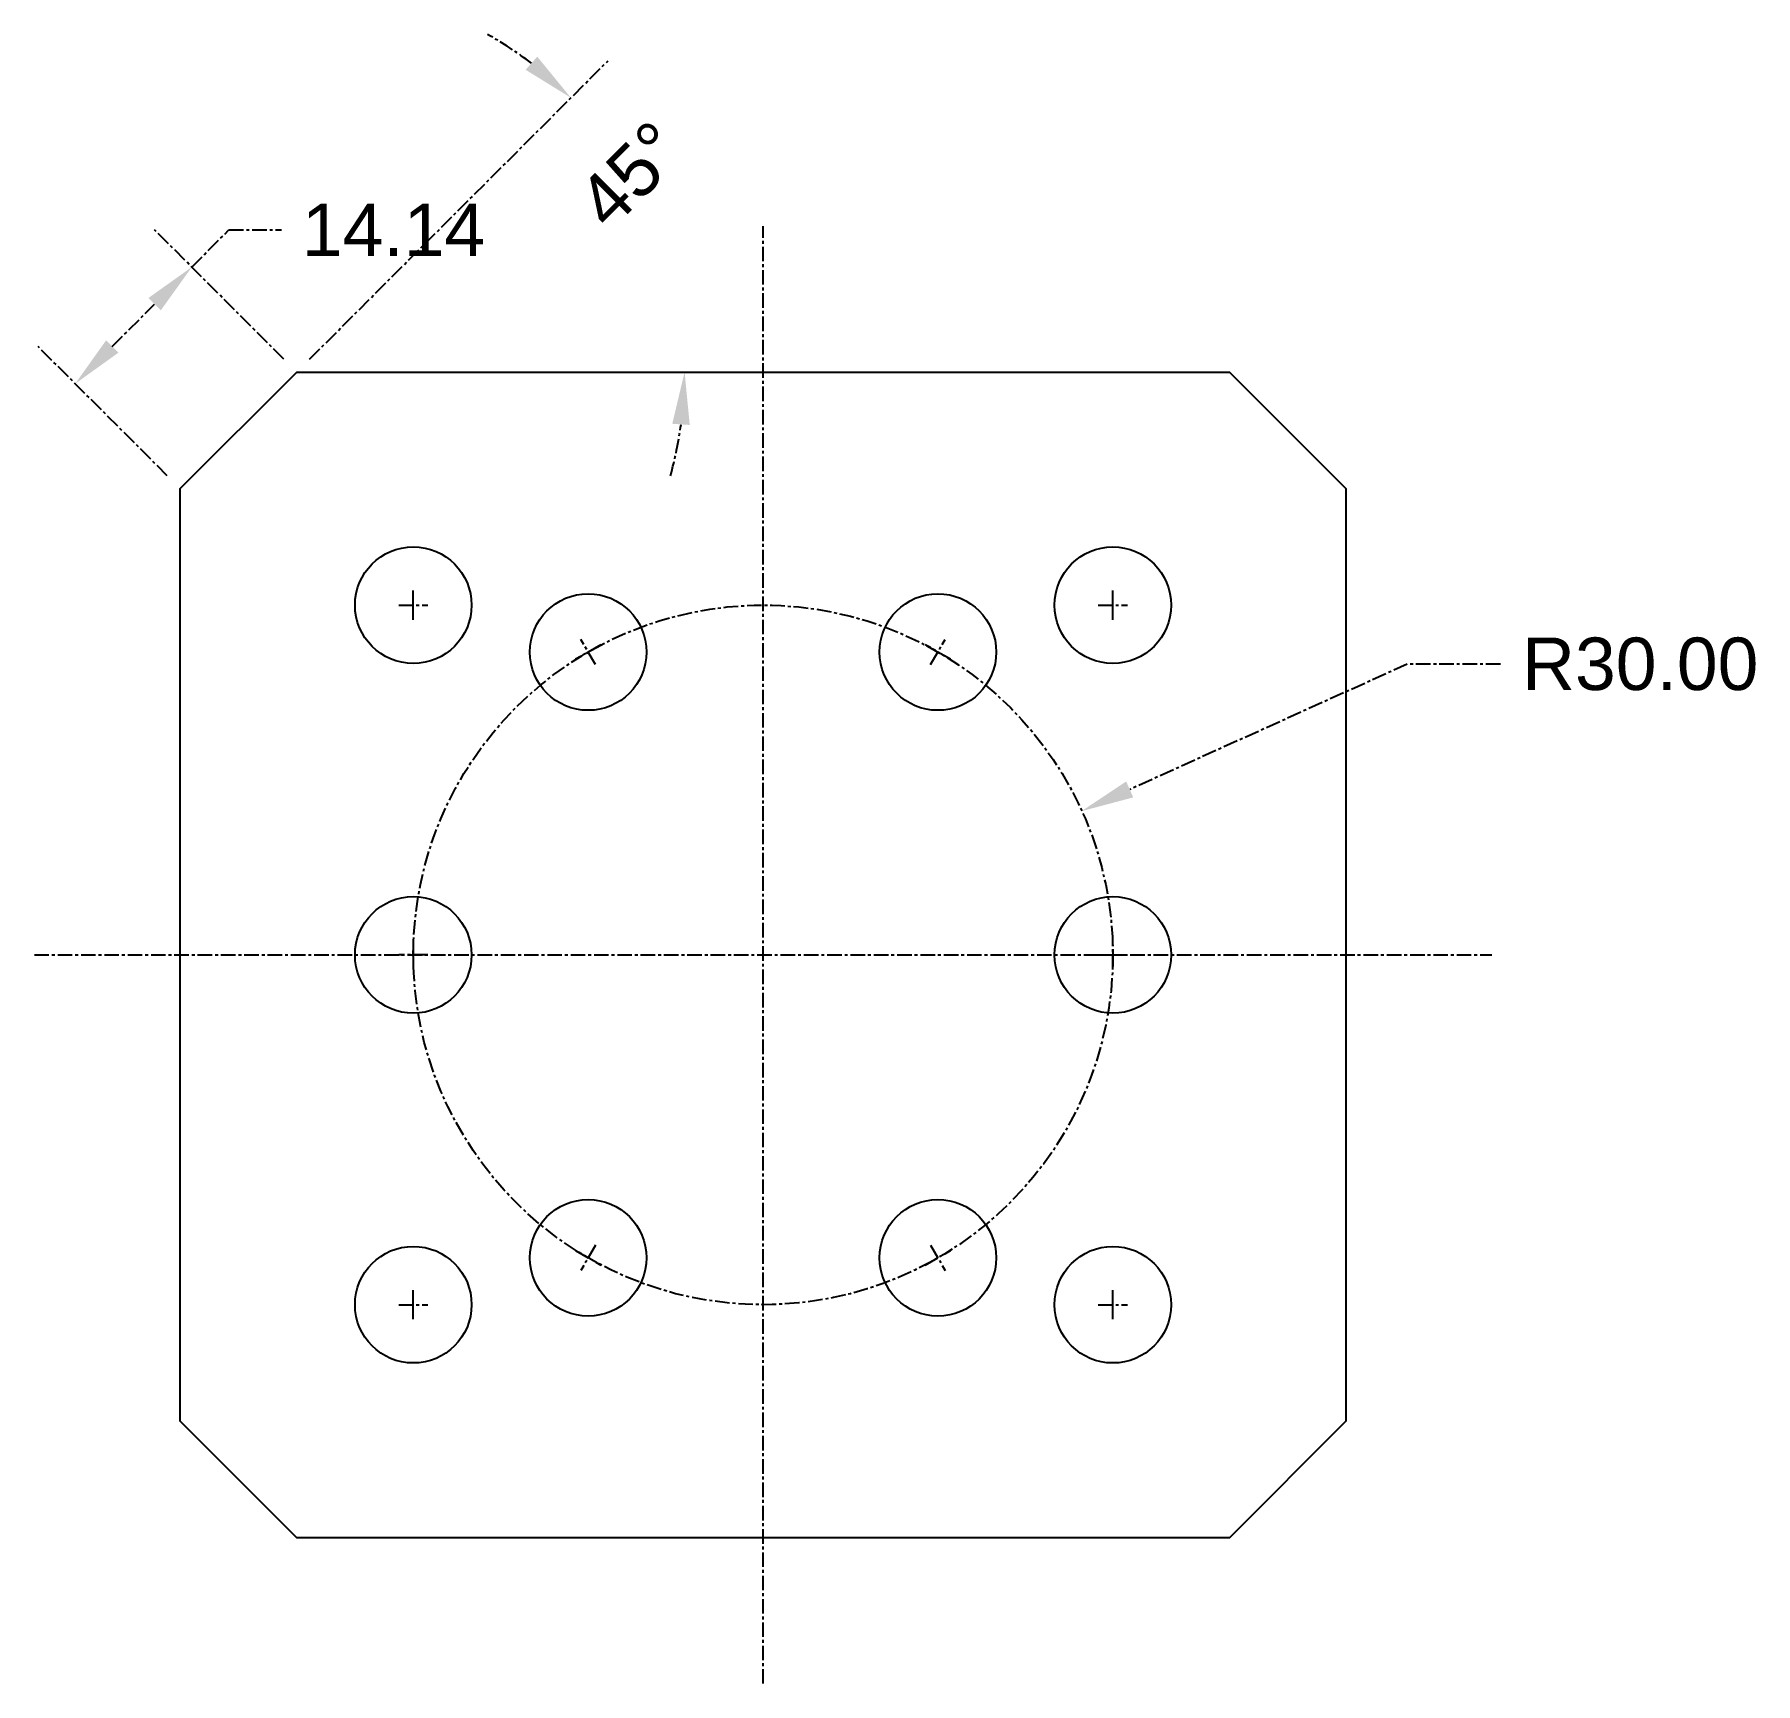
# Model space of a CAD drawing. Header units: millimetres. Extents: x 38 to 185, y 38 to 179.
import ezdxf

# ---------------------------------------------------------------- set-up
doc = ezdxf.new("R2010")
doc.units = ezdxf.units.MM
doc.header["$MEASUREMENT"] = 0
doc.linetypes.add('CENTER', pattern=[2, 1.25, -0.25, 0.25, -0.25])
for name, color, linetype in [('Annotations', 6, 'CENTER'), ('Centerline', 5, 'CENTER'), ('Object', 7, 'Continuous')]:
    doc.layers.add(name, color=color, linetype=linetype)
doc.styles.get("Standard").update_dxf_attribs({"font": 'arial.ttf'})
doc.dimstyles.get("Standard").update_dxf_attribs({"dimscale": 25, "dimtxt": 0.18, "dimasz": 0.18, "dimexe": 0.18, "dimexo": 0.0625, "dimgap": 0.09, "dimtad": 0, "dimtih": 1, "dimtoh": 1, "dimzin": 0, "dimdsep": 46, "dimtxsty": 'Standard', "dimcen": 2.5, "dimadec": 0, "dimazin": 0, "dimtfac": 1, "dimtdec": 4, "dimtofl": 0, "dimtmove": 0, "dimatfit": 3, "dimfxl": 1, "dimtolj": 1, "dimtzin": 0, "dimarcsym": 0})

# ---------------------------------------------------------------- blocks, each defined once
blk = doc.blocks.new('*D1')
at = {"layer": 'Annotations', "color": 0}
for p, q in [((100, 37.5), (100, 162.5)), ((37.5, 100), (162.5, 100))]:
    blk.add_line(p, q, dxfattribs=at)
at = {"layer": 'Annotations', "color": 0, "lineweight": -2}
for p, q in [((155.25, 124.94), (131.45, 114.19)), ((163.25, 124.94), (155.25, 124.94))]:
    blk.add_line(p, q, dxfattribs=at)
at = {"layer": 'Annotations', "color": 0}
blk.add_solid([(131.14, 114.88), (131.75, 113.51), (127.34, 112.34)], dxfattribs=at)
at = {"layer": 'Defpoints', "color": 0}
for p in [(127.34, 112.34), (100, 100)]:
    blk.add_point(p, dxfattribs=at)
at = {"layer": 'Annotations', "color": 0, "insert": (175.24, 124.94), "char_height": 4.5, "attachment_point": 5}
blk.add_mtext('\\A1;R30.00', dxfattribs=at)
blk = doc.blocks.new('*D2')
at = {"layer": 'Annotations', "color": 0, "lineweight": -2}
for p, q in [((58.9, 151.1), (47.81, 162.19)), ((51, 159), (54.18, 162.19)), ((54.18, 162.19), (58.68, 162.19)), ((44.18, 152.19), (47.81, 155.82)), ((48.9, 141.1), (37.81, 152.19))]:
    blk.add_line(p, q, dxfattribs=at)
at = {"layer": 'Annotations', "color": 0}
for points in [[(48.34, 155.29), (47.28, 156.35), (51, 159)], [(43.65, 152.72), (44.71, 151.66), (41, 149)]]:
    blk.add_solid(points, dxfattribs=at)
at = {"layer": 'Defpoints', "color": 0}
for p in [(51, 159), (60, 150), (50, 140)]:
    blk.add_point(p, dxfattribs=at)
at = {"layer": 'Annotations', "color": 0, "insert": (68.3, 162.19), "char_height": 4.5, "attachment_point": 5}
blk.add_mtext('\\A1;14.14', dxfattribs=at)
blk = doc.blocks.new('*D3')
at = {"layer": 'Annotations', "color": 0, "lineweight": -2}
blk.add_line((61.1, 151.1), (86.7, 176.7), dxfattribs=at)
for start, end in [(52.7565, 60.5131), (344.4869, 352.2435)]:
    blk.add_arc((60, 150), 33.27, start, end, dxfattribs=at)
at = {"layer": 'Annotations', "color": 0}
for points in [[(79.64, 175.92), (80.63, 177.05), (83.52, 173.52)], [(93.71, 145.46), (92.21, 145.56), (93.27, 150)]]:
    blk.add_solid(points, dxfattribs=at)
at = {"layer": 'Defpoints', "color": 0}
for p in [(92.13, 158.61), (60, 150), (60, 150), (140, 150), (50, 140)]:
    blk.add_point(p, dxfattribs=at)
at = {"layer": 'Annotations', "color": 0, "insert": (88.64, 166.92), "char_height": 4.5, "attachment_point": 5, "rotation": 45}
blk.add_mtext('\\A1;45%%d', dxfattribs=at)

msp = doc.modelspace()

# ---------------------------------------------------------------- linework, layer by layer
at = {"layer": 'Annotations'}
for p, q in [((68.75, 130), (71.25, 130)), ((128.75, 130), (131.25, 130)), ((85.625, 124.898), (84.375, 127.063)), ((114.375, 124.898), (115.625, 127.063)), ((86.083, 126.606), (83.917, 125.356)), ((116.083, 125.356), (113.917, 126.606)), ((70, 101.25), (70, 98.75)), ((130, 98.75), (130, 101.25)), ((71.25, 100), (68.75, 100)), ((128.75, 100), (131.25, 100)), ((83.917, 74.644), (86.083, 73.394)), ((85.625, 75.102), (84.375, 72.937)), ((113.917, 73.394), (116.083, 74.644)), ((114.375, 75.102), (115.625, 72.937)), ((68.75, 70), (71.25, 70)), ((128.75, 70), (131.25, 70))]:
    msp.add_line(p, q, dxfattribs=at)
at = {"layer": 'Centerline'}
msp.add_circle((100, 100), 30, dxfattribs=at)
at = {"layer": 'Object'}
for p, q in [((70, 128.75), (70, 131.25)), ((130, 128.75), (130, 131.25)), ((70, 68.75), (70, 71.25)), ((130, 68.75), (130, 71.25))]:
    msp.add_line(p, q, dxfattribs=at)
msp.add_lwpolyline([(50, 60), (50, 140), (60, 150), (140, 150), (150, 140), (150, 60), (140, 50), (60, 50)], close=True, dxfattribs=at)
for centre in [(70, 130), (130, 130), (85, 125.981), (115, 125.981), (70, 100), (130, 100), (85, 74.019), (115, 74.019), (70, 70), (130, 70)]:
    msp.add_circle(centre, 5, dxfattribs=at)

# ---------------------------------------------------------------- dimensions: what is measured, and where the dimension line sits
at = {"layer": 'Annotations'}
dim = msp.add_angular_dim_2l(base=(92.132, 158.61), line1=((60, 150), (140, 150)), line2=((50, 140), (60, 150)), dimstyle='Standard', dxfattribs=at)
dim.commit()
dim.dimension.update_dxf_attribs({"geometry": '*D3', "text_midpoint": (88.639, 166.924), "dimtype": 162, "text_rotation": 45})
dim = msp.add_aligned_dim(p1=(50, 140), p2=(60, 150), distance=12.734, dimstyle='Standard', dxfattribs=at)
dim.commit()
dim.dimension.update_dxf_attribs({"geometry": '*D2', "text_midpoint": (68.304, 162.186)})
dim = msp.add_radius_dim(center=(100, 100), mpoint=(127.343, 112.342), dimstyle='Standard', dxfattribs=at)
dim.commit()
dim.dimension.update_dxf_attribs({"geometry": '*D1', "text_midpoint": (175.244, 124.938), "dimtype": 164})

doc.saveas('drawing.dxf')
